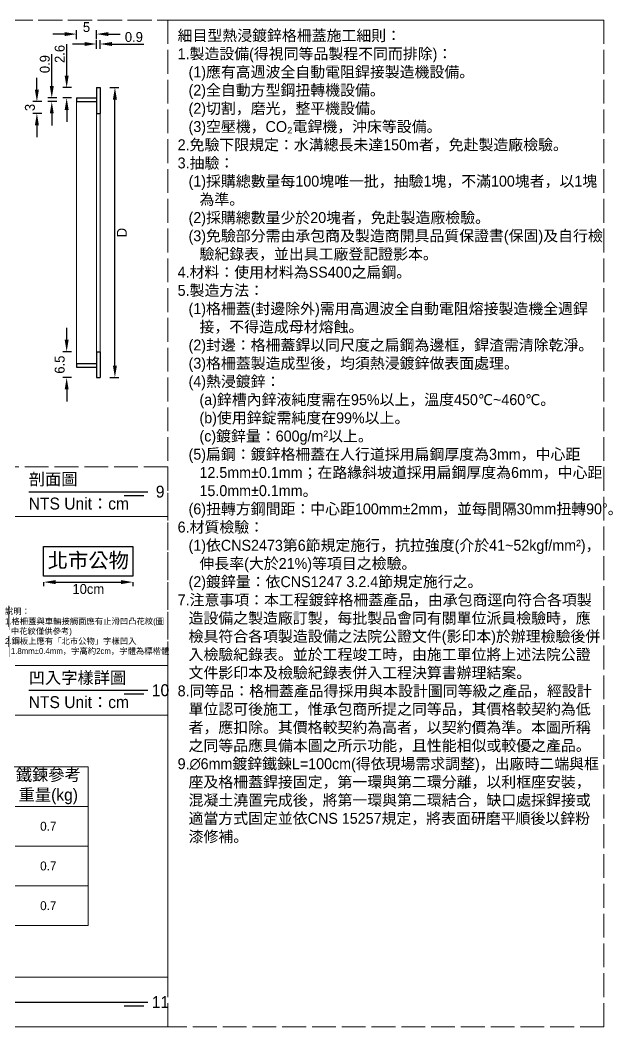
# Model space of a CAD drawing. Extents: x -2640 to 1802, y -2159 to 447.
# Drawn here: x -1224 to -925, y -1721 to -1214 of the extents above; entities that cross this region are included whole.
import ezdxf

# ---------------------------------------------------------------- set-up
doc = ezdxf.new("R2010")
doc.units = 0
doc.header["$MEASUREMENT"] = 0
doc.linetypes.add('ACAD_ISO02W100', pattern=[15, 12, -3])
for name, color, linetype, lineweight in [('一、1.基本-圖框', 7, 'Continuous', 20), ('二、1.繪圖-既有設施', 8, 'Continuous', 20), ('二、2.繪圖-施作項目', 181, 'Continuous', 30)]:
    doc.layers.add(name, color=color, linetype=linetype, lineweight=lineweight)
doc.layers.add('一、4.基本-隱藏', color=9, linetype='ACAD_ISO02W100', lineweight=20, plot=False)
doc.layers.add('三、1.文字-說明文字', color=2, linetype='Continuous')
doc.layers.add('三、3.文字-註解文字', color=2, linetype='Continuous')
doc.styles.add('既有名稱', font='kaiu.ttf', dxfattribs={"height": 4})
doc.styles.add('次圖名(詳圖)', font='MS PGothic.ttf', dxfattribs={"height": 6})
doc.styles.add('註解文字', font='MS PGothic.ttf', dxfattribs={"height": 4})
doc.styles.add('註解文字(詳圖)', font='MS PGothic.ttf', dxfattribs={"height": 5})
doc.dimstyles.new('註解文字(詳圖)', dxfattribs={"dimtxt": 5, "dimasz": 6, "dimexe": 2, "dimexo": 5, "dimgap": 1, "dimtad": 2, "dimzin": 0, "dimdsep": 46, "dimtxsty": '註解文字(詳圖)', "dimcen": 0.1, "dimclrd": 144, "dimclre": 144, "dimclrt": 256, "dimadec": 0, "dimazin": 0, "dimtfac": 1, "dimtofl": 0, "dimtmove": 0, "dimatfit": 3, "dimfxlon": 1, "dimtolj": 1, "dimtzin": 0, "dimlwd": -1, "dimlwe": -1, "dimarcsym": 1})

# ---------------------------------------------------------------- blocks, each defined once
blk = doc.blocks.new('*D138')
at = {"layer": 'Defpoints', "color": 0, "transparency": 16777216}
for p in [(-1200.59, -1248), (-1185.59, -1248), (-1185.59, -1253.2)]:
    blk.add_point(p, dxfattribs=at)
at = {"layer": '三、3.文字-註解文字', "color": 144, "transparency": 16777216}
for p, q in [((-1200.59, -1242), (-1200.59, -1226.02)), ((-1198.09, -1248), (-1202.59, -1248)), ((-1198.09, -1253.2), (-1202.59, -1253.2)), ((-1200.59, -1259.2), (-1200.59, -1265.2))]:
    blk.add_line(p, q, dxfattribs=at)
for points in [[(-1201.59, -1242), (-1199.59, -1242), (-1200.59, -1248)], [(-1201.59, -1259.2), (-1199.59, -1259.2), (-1200.59, -1253.2)]]:
    blk.add_solid(points, dxfattribs=at)
at = {"layer": '三、3.文字-註解文字', "transparency": 16777216, "insert": (-1204.09, -1231.01), "char_height": 5, "attachment_point": 5, "rotation": 90, "style": '註解文字(詳圖)'}
blk.add_mtext('\\A1;2.6', dxfattribs=at)
blk = doc.blocks.new('*D139')
at = {"layer": 'Defpoints', "color": 0, "transparency": 16777216}
for p in [(-1208.09, -1253.2), (-1195.59, -1253.2), (-1195.59, -1255)]:
    blk.add_point(p, dxfattribs=at)
at = {"layer": '三、3.文字-註解文字', "color": 144, "transparency": 16777216}
for p, q in [((-1208.09, -1247.2), (-1208.09, -1231.1)), ((-1205.59, -1253.2), (-1210.09, -1253.2)), ((-1205.59, -1255), (-1210.09, -1255)), ((-1208.09, -1261), (-1208.09, -1267))]:
    blk.add_line(p, q, dxfattribs=at)
for points in [[(-1209.09, -1247.2), (-1207.09, -1247.2), (-1208.09, -1253.2)], [(-1209.09, -1261), (-1207.09, -1261), (-1208.09, -1255)]]:
    blk.add_solid(points, dxfattribs=at)
at = {"layer": '三、3.文字-註解文字', "transparency": 16777216, "insert": (-1211.59, -1236.15), "char_height": 5, "attachment_point": 5, "rotation": 90, "style": '註解文字(詳圖)'}
blk.add_mtext('\\A1;0.9', dxfattribs=at)
blk = doc.blocks.new('*D140')
at = {"layer": 'Defpoints', "color": 0, "transparency": 16777216}
for p in [(-1215.59, -1255), (-1185.59, -1255), (-1185.59, -1261)]:
    blk.add_point(p, dxfattribs=at)
at = {"layer": '三、3.文字-註解文字', "color": 144, "transparency": 16777216}
for p, q in [((-1215.59, -1249), (-1215.59, -1243)), ((-1213.09, -1255), (-1217.59, -1255)), ((-1213.09, -1261), (-1217.59, -1261)), ((-1215.59, -1267), (-1215.59, -1273))]:
    blk.add_line(p, q, dxfattribs=at)
for points in [[(-1216.59, -1249), (-1214.59, -1249), (-1215.59, -1255)], [(-1216.59, -1267), (-1214.59, -1267), (-1215.59, -1261)]]:
    blk.add_solid(points, dxfattribs=at)
at = {"layer": '三、3.文字-註解文字', "transparency": 16777216, "insert": (-1219.09, -1258), "char_height": 5, "attachment_point": 5, "rotation": 90, "style": '註解文字(詳圖)'}
blk.add_mtext('\\A1;3', dxfattribs=at)
blk = doc.blocks.new('*D141')
at = {"layer": 'Defpoints', "color": 0, "transparency": 16777216}
for p in [(-1185.59, -1381), (-1200.59, -1394), (-1185.59, -1394)]:
    blk.add_point(p, dxfattribs=at)
at = {"layer": '三、3.文字-註解文字', "color": 144, "transparency": 16777216}
for p, q in [((-1200.59, -1375), (-1200.59, -1369)), ((-1198.09, -1381), (-1202.59, -1381)), ((-1198.09, -1394), (-1202.59, -1394)), ((-1200.59, -1400), (-1200.59, -1406))]:
    blk.add_line(p, q, dxfattribs=at)
for points in [[(-1201.59, -1375), (-1199.59, -1375), (-1200.59, -1381)], [(-1201.59, -1400), (-1199.59, -1400), (-1200.59, -1394)]]:
    blk.add_solid(points, dxfattribs=at)
at = {"layer": '三、3.文字-註解文字', "transparency": 16777216, "insert": (-1204.09, -1387.5), "char_height": 5, "attachment_point": 5, "rotation": 90, "style": '註解文字(詳圖)'}
blk.add_mtext('\\A1;6.5', dxfattribs=at)
blk = doc.blocks.new('*D142')
at = {"layer": 'Defpoints', "color": 0, "transparency": 16777216}
for p in [(-1183.79, -1248), (-1176.29, -1248), (-1183.79, -1394)]:
    blk.add_point(p, dxfattribs=at)
at = {"layer": '三、3.文字-註解文字', "color": 144, "transparency": 16777216}
for p, q in [((-1178.79, -1248), (-1174.29, -1248)), ((-1176.29, -1388), (-1176.29, -1254)), ((-1178.79, -1394), (-1174.29, -1394))]:
    blk.add_line(p, q, dxfattribs=at)
for points in [[(-1177.29, -1254), (-1175.29, -1254), (-1176.29, -1248)], [(-1177.29, -1388), (-1175.29, -1388), (-1176.29, -1394)]]:
    blk.add_solid(points, dxfattribs=at)
at = {"layer": '三、3.文字-註解文字', "transparency": 16777216, "insert": (-1172.79, -1321), "char_height": 5, "attachment_point": 5, "rotation": 90, "style": '註解文字(詳圖)'}
blk.add_mtext('\\A1;D', dxfattribs=at)
blk = doc.blocks.new('*D144')
at = {"layer": 'Defpoints', "color": 0, "transparency": 16777216}
for p in [(-1212.19, -1494), (-1167.19, -1494), (-1167.19, -1497.01)]:
    blk.add_point(p, dxfattribs=at)
at = {"layer": '三、3.文字-註解文字', "color": 144, "transparency": 16777216}
for p, q in [((-1212.19, -1497.01), (-1212.19, -1499.01)), ((-1206.19, -1497.01), (-1173.19, -1497.01)), ((-1167.19, -1497.01), (-1167.19, -1499.01))]:
    blk.add_line(p, q, dxfattribs=at)
for points in [[(-1206.19, -1496.01), (-1206.19, -1498.01), (-1212.19, -1497.01)], [(-1173.19, -1496.01), (-1173.19, -1498.01), (-1167.19, -1497.01)]]:
    blk.add_solid(points, dxfattribs=at)
at = {"layer": '三、3.文字-註解文字', "transparency": 16777216, "insert": (-1189.69, -1500.51), "char_height": 5, "attachment_point": 5, "style": '註解文字(詳圖)'}
blk.add_mtext('\\A1;10cm', dxfattribs=at)
blk = doc.blocks.new('*D165')
at = {"layer": 'Defpoints', "color": 0, "transparency": 16777216}
for p in [(-1183.79, -1226.02), (-1185.59, -1248), (-1183.79, -1248)]:
    blk.add_point(p, dxfattribs=at)
at = {"layer": '三、3.文字-註解文字', "color": 144, "transparency": 16777216}
for p, q in [((-1191.59, -1226.02), (-1197.59, -1226.02)), ((-1185.59, -1228.52), (-1185.59, -1224.02)), ((-1183.79, -1228.52), (-1183.79, -1224.02)), ((-1177.79, -1226.02), (-1161.7, -1226.02))]:
    blk.add_line(p, q, dxfattribs=at)
for points in [[(-1191.59, -1225.02), (-1191.59, -1227.02), (-1185.59, -1226.02)], [(-1177.79, -1225.02), (-1177.79, -1227.02), (-1183.79, -1226.02)]]:
    blk.add_solid(points, dxfattribs=at)
at = {"layer": '三、3.文字-註解文字', "transparency": 16777216, "insert": (-1166.74, -1222.52), "char_height": 5, "attachment_point": 5, "style": '註解文字(詳圖)'}
blk.add_mtext('\\A1;0.9', dxfattribs=at)
blk = doc.blocks.new('*D148')
at = {"layer": 'Defpoints', "color": 0, "transparency": 16777216}
for p in [(-1185.59, -1221.02), (-1195.59, -1260.7), (-1185.59, -1260.7)]:
    blk.add_point(p, dxfattribs=at)
at = {"layer": '三、3.文字-註解文字', "color": 144, "transparency": 16777216}
for p, q in [((-1201.59, -1221.02), (-1207.59, -1221.02)), ((-1195.59, -1223.52), (-1195.59, -1219.02)), ((-1185.59, -1223.52), (-1185.59, -1219.02)), ((-1179.59, -1221.02), (-1173.59, -1221.02))]:
    blk.add_line(p, q, dxfattribs=at)
for points in [[(-1201.59, -1220.02), (-1201.59, -1222.02), (-1195.59, -1221.02)], [(-1179.59, -1220.02), (-1179.59, -1222.02), (-1185.59, -1221.02)]]:
    blk.add_solid(points, dxfattribs=at)
at = {"layer": '三、3.文字-註解文字', "transparency": 16777216, "insert": (-1190.59, -1217.52), "char_height": 5, "attachment_point": 5, "style": '註解文字(詳圖)'}
blk.add_mtext('\\A1;5', dxfattribs=at)

msp = doc.modelspace()

# ---------------------------------------------------------------- linework, layer by layer
at = {"layer": '一、1.基本-圖框'}
for points in [[(-1489.847, -1590), (-1189.847, -1590), (-1189.847, -1670), (-1489.847, -1670)], [(-1229.847, -1590), (-1189.847, -1590), (-1189.847, -1610), (-1229.847, -1610)], [(-1229.847, -1610), (-1189.847, -1610), (-1189.847, -1630), (-1229.847, -1630)], [(-1229.847, -1630), (-1189.847, -1630), (-1189.847, -1650), (-1229.847, -1650)], [(-1229.847, -1650), (-1189.847, -1650), (-1189.847, -1670), (-1229.847, -1670)]]:
    msp.add_lwpolyline(points, close=True, dxfattribs=at)
at = {"layer": '一、4.基本-隱藏'}
for points in [[(-1710, -1214), (-930, -1214), (-930, -1721), (-1710, -1721)], [(-1229.693, -1214), (-1149.693, -1214), (-1149.693, -1439), (-1229.693, -1439)], [(-1149.693, -1214), (-930, -1214), (-930, -1721), (-1149.693, -1721)], [(-1229.693, -1464), (-1149.693, -1464), (-1149.693, -1439), (-1229.693, -1439)], [(-1149.693, -1464), (-1229.693, -1464), (-1229.693, -1539), (-1149.693, -1539)], [(-1149.693, -1539), (-1229.693, -1539), (-1229.693, -1564), (-1149.693, -1564)], [(-1149.693, -1564), (-1530, -1564), (-1530, -1696), (-1149.693, -1696)], [(-1530, -1721), (-1149.693, -1721), (-1149.693, -1696), (-1530, -1696)]]:
    msp.add_lwpolyline(points, close=True, dxfattribs=at)
at = {"layer": '三、3.文字-註解文字'}
for points in [[(-1219.693, -1451.5), (-1159.693, -1451.5)], [(-1161.693, -1453.5), (-1171.693, -1453.5)], [(-1219.693, -1551.5), (-1159.693, -1551.5)], [(-1161.693, -1553.5), (-1171.693, -1553.5)], [(-1520, -1708.5), (-1159.693, -1708.5)], [(-1161.693, -1710.5), (-1171.693, -1710.5)]]:
    msp.add_lwpolyline(points, dxfattribs=at)
at = {"layer": '二、1.繪圖-既有設施'}
for points in [[(-1195.593, -1255), (-1195.593, -1387)], [(-1185.593, -1261), (-1185.593, -1381)], [(-1183.793, -1261), (-1183.793, -1381)]]:
    msp.add_lwpolyline(points, dxfattribs=at)
at = {"layer": '二、2.繪圖-施作項目'}
for points in [[(-1185.593, -1248), (-1183.793, -1248)], [(-1185.593, -1248), (-1185.593, -1261)], [(-1183.793, -1248), (-1183.793, -1261)], [(-1195.593, -1253.2), (-1185.593, -1253.2)], [(-1195.593, -1253.2), (-1195.593, -1255)], [(-1195.593, -1255), (-1185.593, -1255)], [(-1185.593, -1261), (-1183.793, -1261)], [(-1185.593, -1381), (-1183.793, -1381)], [(-1185.593, -1381), (-1185.593, -1394)], [(-1183.793, -1381), (-1183.793, -1394)], [(-1195.593, -1387), (-1185.593, -1387)], [(-1195.593, -1387), (-1195.593, -1388.8)], [(-1195.593, -1388.8), (-1185.593, -1388.8)], [(-1185.593, -1394), (-1183.793, -1394)]]:
    msp.add_lwpolyline(points, dxfattribs=at)
msp.add_lwpolyline([(-1212.193, -1479), (-1167.193, -1479), (-1167.193, -1494), (-1212.193, -1494)], close=True, dxfattribs=at)

# ---------------------------------------------------------------- texts
at = {"layer": '一、1.基本-圖框', "insert": (-1209.847, -1600), "char_height": 6, "attachment_point": 5, "style": '註解文字(詳圖)'}
msp.add_mtext_dynamic_manual_height_columns('{\\fMS PGothic|b0|i0|c128|p34;鐵鍊}參考重量{\\fMS PGothic|b0|i0|c128|p34;(}kg{\\fMS PGothic|b0|i0|c128|p34;)}', width=35.26712, gutter_width=30, heights=[0], dxfattribs=at)
at = {"layer": '三、1.文字-說明文字', "attachment_point": 1}
for s, width, insert, char_height, style in [('{\\fMS PGothic|b0|i0|c128|p34;細目型熱浸鍍鋅格柵蓋施工細則：\\P\\pi-5.5,l5.5;1.製造設備(得視同等品製程不同而排除)：\\P\\pl11;(1)應有高週波全自動電阻銲接製造機設備。\\P(2)全自動方型鋼扭轉機設備。\\P(2)切割，磨光，整平機設備。\\P(3)空壓機，CO₂電銲機，沖床等設備。\\P\\pl5.5;2.免驗下限規定：水溝總長未達150m者，免赴製造廠檢驗。\\P\\pi0,l0;3.抽驗：\\P\\pi-5.5,l11;(1)採購總數量每100塊唯一批，抽驗1塊，不滿100塊者，以1塊為準。\\P\\pi-11,l16.5;(2)採購總數量少於20塊者，免赴製造廠檢驗。\\P\\pi-5.5,l11;(3)免驗部分需由承包商及製造商開具品質保證書(保固)及自行檢驗紀錄表，並出具工廠登記證影本。\\P\\pl5.5;4.材料：使用材料為SS400之扁鋼。\\P\\pi0,l0;5.製造方法：\\P\\pi-5.5,l11;(1)格柵蓋(封邊除外)需用高週波全自動電阻熔接製造機全週銲接，不得造成母材熔蝕。\\P(2)封邊：格柵蓋銲以同尺度之扁鋼為邊框，銲渣需清除乾淨。\\P(3)格柵蓋製造成型後，均須熱浸鍍鋅做表面處理。\\P\\pi5.5,l0;(4)熱浸鍍鋅：\\P\\pi-5.5,l16.5;(a)鋅槽\\fPMingLiU|b0|i0|c136|p18;內\\fMS PGothic|b0|i0|c128|p34;鋅液純度需在95%以上，溫度450℃~460℃。\\P(b)使用鋅錠需純度在99%以上。\\P(c)鍍鋅量：600g/m²以上。\\P\\pl11;(5)扁鋼：鍍鋅格柵蓋在人行道採用扁鋼厚度為3mm，中心距12.5mm±0.1mm；在路緣斜坡道採用扁鋼厚度為6mm，中心距15.0mm±0.1mm。\\P(6)扭轉方鋼間距：中心距100mm±2mm，並每間隔30mm扭轉90°。\\P\\pi0,l0;6.材質檢驗：\\P\\pi-5.5,l11;(1)依CNS2473第6節規定施行，抗拉強度(介於41~52kgf/mm²)，伸長率(大於21%)等項目之檢驗。\\P(2)鍍鋅量：依CNS1247 3.2.4節規定施行之。\\P\\pl5.5;7.注意事項：本工程鍍鋅格柵蓋\\fPMingLiU|b0|i0|c136|p18;產\\fMS PGothic|b0|i0|c128|p34;品，由承包商逕向符合各項製造設備之製造廠訂製，每批製品會同有關單位派員檢驗時，應檢具符合各項製造設備之法院公證文件(影印本)於辦理檢驗後併入檢驗紀錄表。並於工程竣工時，由施工單位將上述法院公證文件影印本及檢驗紀錄表併入工程決算書辦理結案。\\P8.同等品：格柵蓋\\fPMingLiU|b0|i0|c136|p18;產\\fMS PGothic|b0|i0|c128|p34;品得採用與本設計圖同等級之\\fPMingLiU|b0|i0|c136|p18;產\\fMS PGothic|b0|i0|c128|p34;品，經設計單位認可後施工，惟承包商所提之同等品，其價格較契約為低者，應扣除。其價格較契約為高者，以契約價為準。本圖所稱之同等品應具備本圖之所示功能，且性能相似或較優之\\fPMingLiU|b0|i0|c136|p18;產\\fMS PGothic|b0|i0|c128|p34;品。\\P9.∅6mm鍍鋅鐵鍊L=100cm(得依現場需求調整)，出廠時二端與框座及格柵蓋銲接固定，第一環與第二環分離，以利框座安裝，混凝土澆置完成後，將第一環與第二環結合，缺口處採銲接或適當方式固定並依CNS 15257規定，將表面研磨平順後以鋅粉漆修補。}', 214.42505, (-1144.693, -1219), 5.5, '次圖名(詳圖)'), ('{\\fPMingLiU|b0|i0|c136|p18;說\\fMS PGothic|b0|i0|c128|p34;明：\\P\\pi-3,l3;1.格柵蓋與車輛接觸面應有止滑凹凸花紋(圖中花紋僅供參考)\\P2.鋼板上應有「北市公物」字樣凹入1.8mm±0.4mm，字高約2cm，字體為標楷體}', 83.36188, (-1231.689, -1510.215), 3, '註解文字')]:
    msp.add_mtext_dynamic_manual_height_columns(s, width=width, gutter_width=30, heights=[0], dxfattribs=dict(at, insert=insert, char_height=char_height, style=style))
at = {"layer": '三、3.文字-註解文字'}
for s, width, gutter_width, insert, char_height, attachment_point, style in [('剖面圖', 30.14945, 15, (-1219.693, -1445.5), 6, 4, '次圖名(詳圖)'), ('9', 3, 15, (-1155.693, -1451.5), 6, 4, '次圖名(詳圖)'), ('NTS{\\fMS PGothic|b0|i0|c128|p34; Unit：cm}', 93.26158, 15, (-1219.693, -1457.5), 6, 4, '次圖名(詳圖)'), ('凹入字樣詳{\\fMS PGothic|b0|i0|c128|p34;圖}', 51.13853, 15, (-1219.693, -1545.5), 6, 4, '次圖名(詳圖)'), ('10', 3, 15, (-1157.693, -1551.5), 6, 4, '次圖名(詳圖)'), ('NTS{\\fMS PGothic|b0|i0|c128|p34; Unit：cm}', 93.26158, 15, (-1219.693, -1557.5), 6, 4, '次圖名(詳圖)'), ('0.7', 9.06048, 30, (-1209.847, -1620), 4.5, 5, '註解文字(詳圖)'), ('0.7', 9.06048, 30, (-1209.847, -1640), 4.5, 5, '註解文字(詳圖)'), ('0.7', 9.06048, 30, (-1209.847, -1660), 4.5, 5, '註解文字(詳圖)'), ('11', 3, 15, (-1157.693, -1708.5), 6, 4, '次圖名(詳圖)')]:
    msp.add_mtext_dynamic_manual_height_columns(s, width=width, gutter_width=gutter_width, heights=[0], dxfattribs=dict(at, insert=insert, char_height=char_height, attachment_point=attachment_point, style=style))
at = {"layer": '二、2.繪圖-施作項目', "insert": (-1189.693, -1486.5), "char_height": 7.5, "attachment_point": 5, "style": '既有名稱'}
msp.add_mtext_dynamic_manual_height_columns('北市公物', width=52.10608, gutter_width=45, heights=[0], dxfattribs=at)

# ---------------------------------------------------------------- dimensions: what is measured, and where the dimension line sits
at = {"layer": '三、3.文字-註解文字'}
for base, p1, p2, text, picture, middle in [((-1185.593, -1221.017), (-1195.593, -1260.7), (-1185.593, -1260.7), '5', '*D148', (-1190.593, -1217.517)), ((-1183.793, -1226.017), (-1185.593, -1248), (-1183.793, -1248), '0.9', '*D165', (-1166.745, -1222.517)), ((-1167.193, -1497.012), (-1212.193, -1494), (-1167.193, -1494), '10cm', '*D144', (-1189.693, -1500.512))]:
    dim = msp.add_linear_dim(base=base, p1=p1, p2=p2, text=text, dimstyle='註解文字(詳圖)', dxfattribs=at)
    dim.commit()
    dim.dimension.update_dxf_attribs({"geometry": picture, "text_midpoint": middle})
for base, p1, p2, text, picture, middle in [((-1200.593, -1248), (-1185.593, -1253.2), (-1185.593, -1248), '2.6', '*D138', (-1204.093, -1231.009)), ((-1208.093, -1253.2), (-1195.593, -1255), (-1195.593, -1253.2), '0.9', '*D139', (-1211.593, -1236.152)), ((-1215.593, -1255), (-1185.593, -1261), (-1185.593, -1255), '3', '*D140', (-1219.093, -1258)), ((-1176.293, -1248), (-1183.793, -1394), (-1183.793, -1248), 'D', '*D142', (-1172.793, -1321)), ((-1200.593, -1394), (-1185.593, -1381), (-1185.593, -1394), '6.5', '*D141', (-1204.093, -1387.5))]:
    dim = msp.add_linear_dim(base=base, p1=p1, p2=p2, angle=90, text=text, dimstyle='註解文字(詳圖)', dxfattribs=at)
    dim.commit()
    dim.dimension.update_dxf_attribs({"geometry": picture, "text_midpoint": middle})

doc.saveas('drawing.dxf')
